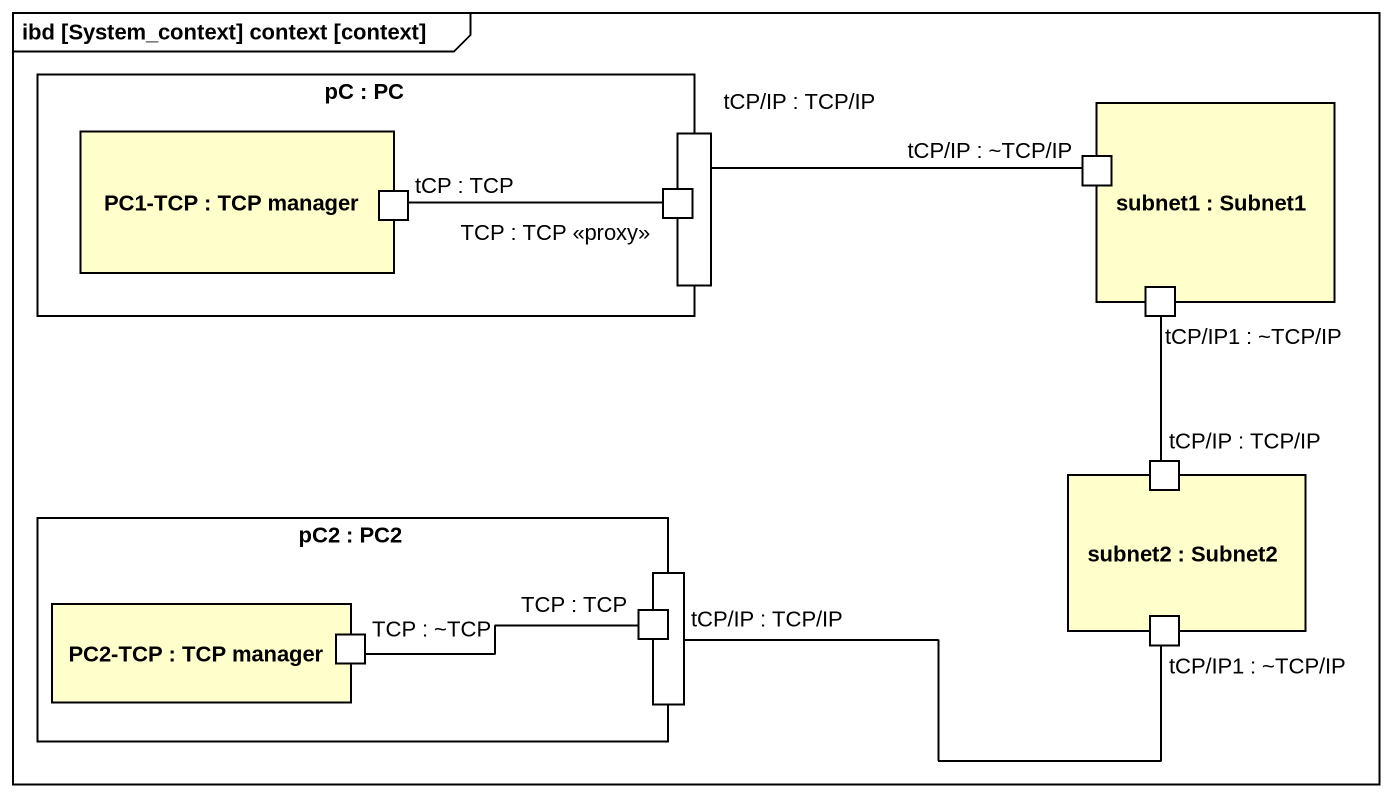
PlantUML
@startuml
mainframe ibd [System_context] context [context]
rectangle "pC : PC" as pC {
  rectangle "PC1-TCP : TCP manager" as PC1_TCP {
    port "tCP : TCP" as tCP_TCP
  }
  port "tCP/IP : TCP/IP" as tCP_IP_TCP_IP
  port "TCP : TCP <<proxy>>" as TCP_TCP_proxy
}
rectangle "subnet1 : Subnet1" as subnet1 {
  port "tCP/IP : ~TCP/IP" as tCP_IP_TCP_IP_2
  port "tCP/IP1 : ~TCP/IP" as tCP_IP1_TCP_IP
}
rectangle "subnet2 : Subnet2" as subnet2 {
  port "tCP/IP : TCP/IP" as tCP_IP_TCP_IP_3
  port "tCP/IP1 : ~TCP/IP" as tCP_IP1_TCP_IP_2
}
rectangle "pC2 : PC2" as pC2 {
  port "tCP/IP : TCP/IP" as tCP_IP_TCP_IP_4
  rectangle "PC2-TCP : TCP manager" as PC2_TCP {
    port "TCP : ~TCP" as TCP_TCP
  }
  port "TCP : TCP" as TCP_TCP_2
}
tCP_IP_TCP_IP -right- tCP_IP_TCP_IP_2
tCP_TCP -right- TCP_TCP_proxy
tCP_IP_TCP_IP_2 -- tCP_IP1_TCP_IP
tCP_IP_TCP_IP_3 -up- tCP_IP1_TCP_IP
tCP_IP_TCP_IP_3 -- tCP_IP1_TCP_IP_2
tCP_IP_TCP_IP_4 -right- tCP_IP1_TCP_IP_2
TCP_TCP_2 -left- TCP_TCP
@enduml
